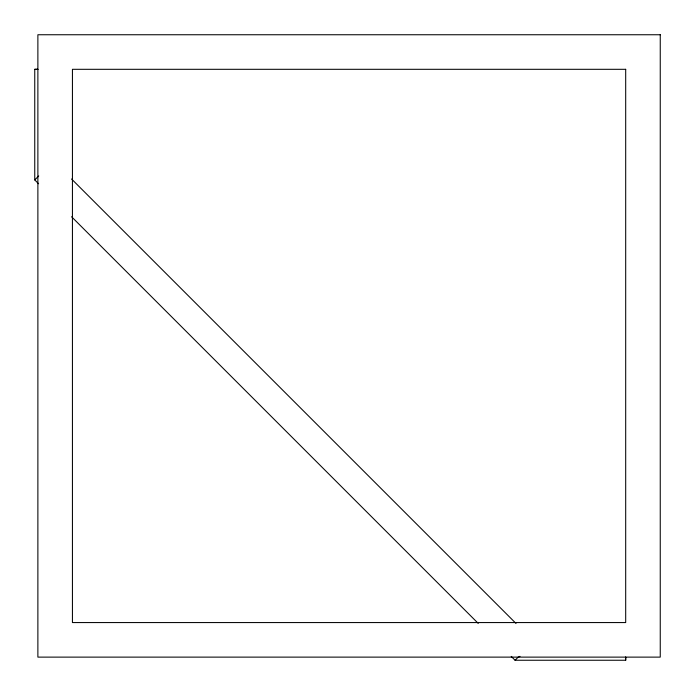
<?xml version="1.0" encoding="UTF-8"?>
<svg xmlns="http://www.w3.org/2000/svg" width="695" height="695" viewBox="0 0 695 695"><rect width="100%" height="100%" fill="white"/><g stroke="black" fill="none" stroke-linecap="round" stroke-linejoin="round"><path stroke-width="1.04" d="M38.59 183.758L34.75 179.927L38.72 175.957M511.242 656.41L515.073 660.25L518.096 657.235L520.008 656.358M515.073 660.25L625.691 660.25L625.691 657.122L625.691 660.25M34.75 69.309L37.878 69.309L34.75 69.309L34.75 179.927M71.55 178.997L516.003 623.45M71.576 216.753L478.247 623.424M660.25 34.75L37.878 34.75L37.878 657.122L660.25 657.122L660.25 34.75M625.691 69.309L72.436 69.309L72.436 622.564L625.691 622.564L625.691 69.309"/></g></svg>
